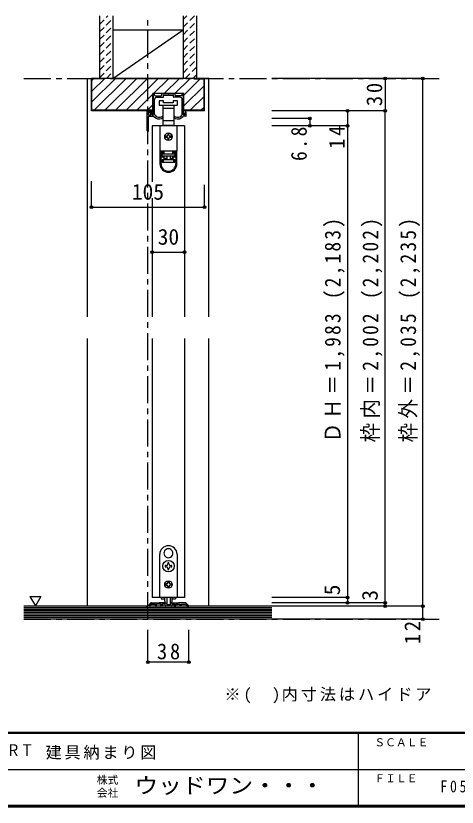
# Model space of a CAD drawing. Units: millimetres at full size, sheet at 1:5; details may follow other scales. Extents: x -973 to 977, y -718 to 696.
# Drawn here: x 157 to 567, y -701 to 32 of the extents above; entities that cross this region are included whole.
import ezdxf
from ezdxf.enums import TextEntityAlignment as Align

# ---------------------------------------------------------------- set-up
doc = ezdxf.new("R2010")
doc.units = ezdxf.units.MM
doc.header["$LTSCALE"] = 5
doc.header["$PDMODE"] = 32
doc.header["$PDSIZE"] = 2.5
doc.linetypes.add('CHAIN1', pattern=[8, 5, -1, 1, -1])
doc.linetypes.add('DASHED1', pattern=[1.8, 1.2, -0.6])
for name, color, linetype in [('0-1_通り芯', 4, 'CHAIN1'), ('0-2_柱', 3, 'Continuous'), ('0-3_仕上げ', 2, 'Continuous'), ('0-4_枠', 3, 'Continuous'), ('0-6_扉', 6, 'Continuous'), ('0-7_金物', 7, 'Continuous'), ('0-A_文字', 3, 'Continuous'), ('0-B_寸法', 7, 'Continuous'), ('0-C_ハッチ', 4, 'DASHED1'), ('F-0_補助線', 7, 'Continuous'), ('F-1_枠', 6, 'Continuous'), ('F-A_文字', 7, 'Continuous')]:
    doc.layers.add(name, color=color, linetype=linetype)
doc.styles.add('HGP明朝B', font='')
doc.styles.add('ＭＳ ゴシック', font='')
doc.styles.get('HGP明朝B').set_extended_font_data('HGP明朝B')
doc.styles.get('ＭＳ ゴシック').set_extended_font_data('MS Gothic')

msp = doc.modelspace()

# ---------------------------------------------------------------- linework, layer by layer
at = {"layer": '0-1_通り芯'}
for p, q in [((279.986, -526.5), (279.986, 32.5)), ((164.986, -25.5), (553.986, -25.5)), ((164.986, -526.5), (553.986, -526.5))]:
    msp.add_line(p, q, dxfattribs=at)
at = {"layer": '0-2_柱'}
for p, q in [((247.486, 19.5), (312.486, 19.5)), ((247.486, -25.5), (312.486, -25.5))]:
    msp.add_line(p, q, dxfattribs=at)
at = {"layer": '0-2_柱', "color": 7}
msp.add_line((247.486, -25.5), (312.486, 19.5), dxfattribs=at)
at = {"layer": '0-3_仕上げ'}
for p, q in [((234.986, 32.5), (234.986, -25.5)), ((247.486, 32.5), (247.486, -25.5)), ((312.486, 32.5), (312.486, -25.5)), ((324.986, 32.5), (324.986, -25.5)), ((394.986, -514.5), (164.986, -514.5)), ((394.986, -526.5), (164.986, -526.5))]:
    msp.add_line(p, q, dxfattribs=at)
at = {"layer": '0-3_仕上げ', "color": 7}
for p, q in [((394.986, -516), (164.986, -516)), ((394.986, -517.5), (164.986, -517.5)), ((394.986, -519), (164.986, -519)), ((394.986, -520.5), (164.986, -520.5)), ((394.986, -522), (164.986, -522)), ((394.986, -523.5), (164.986, -523.5)), ((394.986, -525), (164.986, -525))]:
    msp.add_line(p, q, dxfattribs=at)
at = {"layer": '0-4_枠', "color": 4}
for p, q in [((223.486, -25.5), (227.486, -25.5)), ((223.486, -25.5), (223.486, -246.5)), ((336.486, -25.5), (332.486, -25.5)), ((336.486, -246.5), (336.486, -25.5)), ((223.486, -266.5), (223.486, -514.5)), ((336.486, -514.5), (336.486, -266.5))]:
    msp.add_line(p, q, dxfattribs=at)
at = {"layer": '0-4_枠'}
for p, q in [((227.486, -55.5), (227.486, -25.5)), ((332.486, -25.5), (227.486, -25.5)), ((227.986, -55), (227.986, -26)), ((237.486, -26), (227.986, -26)), ((237.486, -26), (237.486, -25.5)), ((322.486, -26), (322.486, -25.5)), ((322.486, -26), (331.986, -26)), ((331.986, -55), (331.986, -26)), ((332.486, -55.5), (332.486, -25.5)), ((284.586, -55.5), (284.586, -39.5)), ((313.386, -39.5), (284.586, -39.5)), ((313.386, -55.5), (313.386, -39.5)), ((284.586, -55.5), (227.486, -55.5)), ((284.586, -55), (227.986, -55)), ((331.986, -55), (313.386, -55)), ((332.486, -55.5), (313.386, -55.5)), ((282.411, -511.793), (280.045, -514.159)), ((281.986, -513.914), (283.2, -512.7)), ((283.118, -511.5), (289.686, -511.5)), ((283.2, -512.7), (286.986, -512.7)), ((286.986, -514.2), (286.986, -512.7)), ((287.986, -514.2), (287.986, -512.7)), ((295.758, -511.5), (290.286, -511.5)), ((295.386, -512.7), (292.986, -512.7)), ((292.986, -512.7), (292.986, -513.7)), ((295.886, -513.2), (295.886, -514.2)), ((295.911, -511.524), (297.04, -511.888)), ((297.386, -512.364), (297.386, -513.4)), ((300.586, -512.364), (300.586, -513.4)), ((302.061, -511.524), (300.933, -511.888)), ((302.086, -513.2), (302.086, -514.2)), ((302.215, -511.5), (307.686, -511.5)), ((302.586, -512.7), (304.986, -512.7)), ((304.986, -512.7), (304.986, -513.7)), ((305.986, -514.2), (305.986, -512.7)), ((305.986, -512.7), (309.986, -512.7)), ((314.855, -511.5), (308.286, -511.5)), ((309.986, -514.2), (309.986, -512.7)), ((310.986, -512.7), (314.772, -512.7)), ((310.986, -514.2), (310.986, -512.7)), ((315.986, -513.914), (314.772, -512.7)), ((315.562, -511.793), (317.928, -514.159)), ((278.186, -514.5), (279.786, -514.5)), ((281.786, -514.5), (280.186, -514.5)), ((281.986, -514.3), (281.986, -513.914)), ((287.286, -514.5), (287.686, -514.5)), ((293.586, -514.5), (292.286, -514.5)), ((293.586, -513.7), (292.986, -513.7)), ((301.786, -514.5), (296.186, -514.5)), ((297.686, -513.7), (300.286, -513.7)), ((304.386, -513.7), (304.986, -513.7)), ((304.386, -514.5), (305.686, -514.5)), ((310.686, -514.5), (310.286, -514.5)), ((315.986, -514.3), (315.986, -513.914)), ((316.186, -514.5), (317.786, -514.5))]:
    msp.add_line(p, q, dxfattribs=at)
for points in [[(291.986, -514.2), (291.986, -512.7), (287.986, -512.7)], [(289.686, -511.5), (289.986, -511.8), (290.286, -511.5)], [(308.286, -511.5), (307.986, -511.8), (307.686, -511.5)]]:
    msp.add_lwpolyline(points, dxfattribs=at)
for centre, radius, start, end in [((283.118, -512.5), 1, 90, 135), ((295.386, -513.2), 0.5, 0, 90), ((295.758, -512), 0.5, 72.1213, 90), ((296.886, -512.364), 0.5, 0, 72.1213), ((301.086, -512.364), 0.5, 107.8787, 180), ((302.215, -512), 0.5, 90, 107.8787), ((302.586, -513.2), 0.5, 90, 180), ((314.855, -512.5), 1, 45, 90), ((279.786, -514.3), 0.2, 270, 45), ((280.186, -514.3), 0.2, 135, 270), ((281.786, -514.3), 0.2, 270, 0), ((287.286, -514.2), 0.3, 180, 270), ((287.686, -514.2), 0.3, 270, 0), ((292.286, -514.2), 0.3, 180, 270), ((293.586, -514.1), 0.4, 0, 90), ((293.586, -514.1), 0.4, 270, 0), ((296.186, -514.2), 0.3, 180, 270), ((297.686, -513.4), 0.3, 180, 270), ((300.286, -513.4), 0.3, 270, 0), ((301.786, -514.2), 0.3, 270, 0), ((304.386, -514.1), 0.4, 90, 180), ((304.386, -514.1), 0.4, 180, 270), ((305.686, -514.2), 0.3, 270, 0), ((310.286, -514.2), 0.3, 180, 270), ((310.686, -514.2), 0.3, 270, 0), ((316.186, -514.3), 0.2, 180, 270), ((317.786, -514.3), 0.2, 270, 45)]:
    msp.add_arc(centre, radius, start, end, dxfattribs=at)
at = {"layer": '0-6_扉'}
for p, q in [((283.986, -69.5), (283.986, -121.476)), ((313.986, -69.5), (283.986, -69.5)), ((313.986, -69.5), (313.986, -246.5)), ((283.986, -136.405), (283.986, -246.5)), ((283.986, -266.5), (283.986, -506.5)), ((313.986, -266.5), (313.986, -506.5)), ((313.986, -506.5), (283.986, -506.5))]:
    msp.add_line(p, q, dxfattribs=at)
at = {"layer": '0-7_金物'}
for p, q in [((284.986, -58.8), (284.986, -40)), ((285.486, -39.5), (285.686, -39.5)), ((286.186, -41), (286.186, -40)), ((286.686, -41.5), (292.336, -41.5)), ((288.186, -43), (294.036, -43)), ((292.836, -41), (292.836, -40)), ((293.336, -39.5), (304.636, -39.5)), ((294.336, -42.7), (294.336, -41.3)), ((294.636, -41), (298.686, -41)), ((299.286, -41), (303.336, -41)), ((303.636, -42.7), (303.636, -41.3)), ((309.786, -43), (303.936, -43)), ((305.136, -41), (305.136, -40)), ((311.286, -41.5), (305.636, -41.5)), ((311.786, -41), (311.786, -40)), ((312.486, -39.5), (312.286, -39.5)), ((312.986, -58.8), (312.986, -40)), ((286.186, -59.123), (286.186, -45)), ((290.486, -46.2), (290.486, -50.2)), ((294.486, -46.2), (290.486, -46.2)), ((290.486, -50.2), (298.986, -50.2)), ((293.736, -50.2), (293.736, -53.2)), ((294.486, -48.2), (294.486, -46.2)), ((303.486, -48.2), (294.486, -48.2)), ((298.986, -50.2), (307.486, -50.2)), ((303.486, -46.2), (303.486, -48.2)), ((307.486, -46.2), (303.486, -46.2)), ((304.236, -53.2), (304.236, -50.2)), ((307.486, -50.2), (307.486, -46.2)), ((311.786, -59.123), (311.786, -45)), ((279.386, -74.2), (279.386, -56.2)), ((279.886, -55.7), (284.486, -55.7)), ((280.386, -59.2), (280.386, -57.2)), ((280.886, -56.7), (283.486, -56.7)), ((282.486, -60.2), (282.486, -57.3)), ((283.686, -58.8), (283.686, -57.7)), ((283.986, -57.2), (283.986, -58.3)), ((293.736, -53.2), (293.736, -64.8)), ((293.736, -53.2), (298.986, -53.2)), ((298.986, -53.2), (304.236, -53.2)), ((304.236, -64.8), (304.236, -53.2)), ((314.286, -58.8), (314.286, -57.7)), ((315.486, -60), (315.486, -57.3)), ((280.386, -74.2), (280.386, -60.8)), ((280.686, -59.5), (281.486, -59.5)), ((280.686, -60.5), (282.186, -60.5)), ((282.986, -60.5), (285.285, -60.5)), ((284.486, -59.3), (284.186, -59.3)), ((293.486, -61.583), (293.486, -61)), ((293.736, -64.8), (293.736, -69.2)), ((298.986, -64.8), (293.736, -64.8)), ((304.236, -64.8), (298.986, -64.8)), ((304.236, -69.2), (304.236, -64.8)), ((304.486, -61.583), (304.486, -61)), ((314.986, -60.5), (312.687, -60.5)), ((313.486, -59.3), (313.786, -59.3)), ((291.086, -69.5), (291.086, -92.8)), ((306.886, -69.5), (291.086, -69.5)), ((293.736, -69.2), (294.986, -69.2)), ((302.986, -69.5), (302.986, -69.2)), ((302.986, -69.2), (304.236, -69.2)), ((306.886, -69.5), (306.886, -92.8)), ((297.486, -79), (296.486, -79)), ((296.486, -80), (297.486, -80)), ((298.486, -77), (298.486, -78)), ((299.486, -78), (299.486, -77)), ((301.486, -79), (300.486, -79)), ((300.486, -80), (301.486, -80)), ((298.486, -81), (298.486, -82)), ((299.486, -82), (299.486, -81)), ((291.086, -92.8), (291.086, -92.9)), ((306.886, -92.8), (291.086, -92.8)), ((291.086, -92.9), (291.086, -104.6)), ((292.086, -92.9), (291.086, -92.9)), ((292.086, -104.6), (292.086, -92.9)), ((294.786, -92.9), (292.086, -92.9)), ((292.886, -93.9), (294.786, -93.9)), ((292.886, -93.9), (292.886, -98.6)), ((294.786, -94.9), (292.886, -94.9)), ((294.986, -95), (293.086, -95)), ((293.086, -95), (293.086, -95.5)), ((294.086, -92.9), (294.086, -92.8)), ((294.786, -92.9), (294.786, -93.9)), ((294.786, -93.9), (294.786, -94.9)), ((294.986, -95), (294.986, -92.8)), ((302.986, -92.8), (302.986, -95)), ((304.886, -95), (302.986, -95)), ((303.186, -93.9), (303.186, -92.9)), ((305.886, -92.9), (303.186, -92.9)), ((303.186, -93.9), (305.086, -93.9)), ((303.886, -92.8), (303.886, -92.9)), ((304.886, -95.5), (304.886, -95)), ((305.086, -98.6), (305.086, -93.9)), ((306.886, -92.8), (306.886, -92.9)), ((306.886, -104.6), (306.886, -92.9)), ((294.786, -98.6), (292.886, -98.6)), ((293.086, -103.5), (293.086, -100.5)), ((293.086, -100.5), (294.086, -100.5)), ((294.086, -100.5), (294.086, -103.5)), ((294.086, -100.5), (303.886, -100.5)), ((294.786, -98.6), (294.786, -100.5)), ((294.986, -99.5), (294.986, -97.5)), ((294.986, -99.5), (297.486, -99.5)), ((294.986, -100.5), (294.986, -99.5)), ((297.486, -97.5), (297.486, -100.5)), ((300.486, -97.5), (300.486, -100.5)), ((302.986, -97.5), (302.986, -99.5)), ((303.186, -97.6), (305.086, -97.6)), ((303.186, -98.6), (303.186, -97.6)), ((303.186, -100.5), (303.186, -98.6)), ((305.086, -98.6), (303.186, -98.6)), ((303.886, -103.5), (303.886, -100.5)), ((303.886, -100.5), (304.886, -100.5)), ((304.886, -100.5), (304.886, -103.5)), ((294.086, -103.5), (293.086, -103.5)), ((303.886, -103.5), (294.086, -103.5)), ((304.886, -103.5), (303.886, -103.5)), ((298.887, -461.351), (298.986, -461.45)), ((299.085, -461.351), (298.986, -461.45)), ((290.986, -506.5), (290.986, -466.5)), ((295.344, -467.489), (295.479, -467.525)), ((295.443, -467.66), (295.479, -467.525)), ((302.629, -467.489), (302.494, -467.525)), ((302.53, -467.66), (302.494, -467.525)), ((306.986, -466.5), (306.986, -506.5)), ((298.486, -474.35), (298.486, -475.3)), ((299.486, -474.35), (298.486, -474.35)), ((299.486, -475.3), (299.486, -474.35)), ((296.786, -477), (295.836, -477)), ((295.836, -477), (295.836, -478)), ((295.836, -478), (296.786, -478)), ((299.486, -480.65), (299.486, -479.7)), ((302.136, -477), (301.186, -477)), ((301.186, -478), (302.136, -478)), ((302.136, -478), (302.136, -477)), ((297.186, -494), (296.586, -494)), ((296.586, -494), (296.586, -495)), ((296.586, -495), (297.186, -495)), ((298.486, -492.1), (299.486, -492.1)), ((298.486, -492.1), (298.486, -492.7)), ((298.486, -496.3), (298.486, -496.9)), ((299.486, -496.9), (298.486, -496.9)), ((299.486, -492.1), (299.486, -492.7)), ((299.486, -496.3), (299.486, -496.9)), ((300.786, -494), (301.386, -494)), ((306.986, -506.5), (290.986, -506.5)), ((292.386, -506.5), (292.386, -507.7)), ((292.386, -507.7), (295.519, -507.7)), ((295.486, -509.921), (295.486, -506.5)), ((297.486, -506.5), (297.486, -513.121)), ((300.486, -506.5), (300.486, -513.112)), ((302.454, -507.7), (305.586, -507.7)), ((302.486, -509.921), (302.486, -506.5)), ((305.586, -506.5), (305.586, -507.7)), ((300.186, -513.421), (297.786, -513.421))]:
    msp.add_line(p, q, dxfattribs=at)
for points in [[(299.286, -41), (298.986, -40.7), (298.686, -41)], [(302.986, -69.2), (294.986, -69.2), (294.986, -69.5)], [(305.086, -94.9), (303.186, -94.9), (303.186, -93.9)], [(306.886, -92.9), (305.886, -92.9), (305.886, -104.6)], [(292.886, -97.6), (294.786, -97.6), (294.786, -98.6)], [(300.486, -99.5), (302.986, -99.5), (302.986, -100.5)], [(298.486, -479.7), (298.486, -480.65), (299.486, -480.65)], [(301.386, -494), (301.386, -495), (300.786, -495)]]:
    msp.add_lwpolyline(points, dxfattribs=at)
msp.add_lwpolyline([(304.886, -97.5), (293.086, -97.5), (293.086, -95.5), (304.886, -95.5)], close=True, dxfattribs=at)
for centre, radius in [((298.986, -79.5), 3.5), ((298.986, -477.5), 5.35), ((298.986, -494.5), 3.5)]:
    msp.add_circle(centre, radius, dxfattribs=at)
for centre, radius, start, end in [((285.486, -40), 0.5, 90, 180), ((285.686, -40), 0.5, 0, 90), ((286.686, -41), 0.5, 180, 270), ((288.186, -45), 2, 90, 180), ((292.336, -41), 0.5, 270, 0), ((293.336, -40), 0.5, 90, 180), ((294.036, -42.7), 0.3, 270, 0), ((294.636, -41.3), 0.3, 90, 180), ((303.336, -41.3), 0.3, 0, 90), ((303.936, -42.7), 0.3, 180, 270), ((304.636, -40), 0.5, 0, 90), ((305.636, -41), 0.5, 180, 270), ((309.786, -45), 2, 0, 90), ((311.286, -41), 0.5, 270, 0), ((312.286, -40), 0.5, 90, 180), ((312.486, -40), 0.5, 0, 90), ((279.886, -56.2), 0.5, 90, 180), ((280.886, -57.2), 0.5, 90, 180), ((283.086, -57.3), 0.6, 0, 180), ((283.486, -57.2), 0.5, 0, 90), ((283.686, -57.5), 0.2, 270, 90), ((283.986, -58.5), 0.2, 90, 270), ((284.486, -56.2), 0.5, 0, 90), ((314.286, -57.5), 0.2, 90, 270), ((314.886, -57.3), 0.6, 0, 180), ((280.686, -59.2), 0.3, 180, 270), ((280.686, -60.8), 0.3, 90, 180), ((281.986, -59.5), 0.5, 0, 180), ((282.186, -60.2), 0.3, 270, 0), ((282.986, -60), 0.5, 180, 270.00019), ((284.186, -58.8), 0.5, 180, 270), ((284.486, -58.7), 0.5, 180, 0), ((284.486, -58.8), 0.5, 270, 0), ((286.986, -59.448), 2, 211.73927, 220.92587), ((290.386, -56.5), 6.5, 220.92587, 292.44644), ((286.486, -59.123), 0.3, 180, 213.92311), ((290.386, -56.5), 5, 213.92311, 301.89079), ((292.486, -61.583), 1, 292.44644, 0), ((293.186, -61), 0.3, 0, 121.89079), ((304.786, -61), 0.3, 58.10921, 180), ((305.486, -61.583), 1, 180, 247.55356), ((307.586, -56.5), 5, 238.10921, 326.07689), ((307.586, -56.5), 6.5, 247.55356, 319.07413), ((311.486, -59.123), 0.3, 326.07689, 0), ((310.986, -59.448), 2, 319.07413, 328.26073), ((313.486, -58.8), 0.5, 180, 270), ((313.786, -58.8), 0.5, 270, 0), ((314.986, -60), 0.5, 269.99981, 0), ((279.886, -74.2), 0.5, 180, 0), ((296.486, -79.5), 0.5, 90, 180), ((296.486, -79.5), 0.5, 180, 270), ((297.486, -78), 1, 270, 0), ((297.486, -81), 1, 0, 90), ((298.986, -77), 0.5, 90, 180), ((298.986, -77), 0.5, 0, 90), ((300.486, -78), 1, 180, 270), ((300.486, -81), 1, 90, 180), ((301.486, -79.5), 0.5, 0, 90), ((301.486, -79.5), 0.5, 270, 0), ((298.986, -82), 0.5, 180, 270), ((298.986, -82), 0.5, 270, 0), ((298.986, -104.6), 7.9, 180, 0), ((298.986, -104.6), 6.9, 180, 0), ((298.986, -466.5), 8, 0, 180), ((298.986, -465.5), 4.15, 91.3645, 208.6355), ((298.986, -465.5), 4.15, 331.3645, 88.6355), ((298.986, -465.5), 4.15, 211.3645, 328.6355), ((296.786, -475.3), 1.7, 270, 0), ((301.186, -475.3), 1.7, 180, 270), ((296.786, -479.7), 1.7, 0, 90), ((301.186, -479.7), 1.7, 90, 180), ((297.186, -492.7), 1.3, 270, 0), ((297.186, -496.3), 1.3, 0, 90), ((300.786, -492.7), 1.3, 180, 270), ((300.786, -496.3), 1.3, 90, 180), ((297.486, -509.921), 2, 180, 264.78409), ((297.286, -512.112), 0.2, 0, 84.78409), ((297.786, -513.121), 0.3, 180, 270), ((300.186, -513.121), 0.3, 270, 0), ((300.686, -512.112), 0.2, 95.21591, 180), ((300.486, -509.921), 2, 275.21591, 0)]:
    msp.add_arc(centre, radius, start, end, dxfattribs=at)
at = {"layer": '0-A_文字', "color": 7}
msp.add_line((170.551, -505.686), (175.551, -514.347), dxfattribs=at)
msp.add_lwpolyline([(170.551, -505.686), (180.551, -505.686), (175.551, -514.347)], dxfattribs=at)
at = {"layer": '0-B_寸法', "color": 4}
for p, q in [((534.986, -25.5), (394.986, -25.5)), ((499.986, -25.5), (499.986, -55.5)), ((534.986, -514.5), (534.986, -25.5)), ((499.986, -55.5), (394.986, -55.5)), ((464.986, -55.5), (464.986, -69.5)), ((499.986, -511.5), (499.986, -55.5)), ((429.986, -62.7), (394.986, -62.7)), ((429.986, -62.7), (429.986, -69.5)), ((464.986, -69.5), (394.986, -69.5)), ((464.986, -69.5), (464.986, -506.5)), ((227.486, -144.804), (227.486, -120.746)), ((332.486, -144.804), (332.486, -124.246)), ((227.486, -144.804), (332.486, -144.804)), ((283.986, -186.5), (313.986, -186.5)), ((464.986, -506.5), (394.986, -506.5)), ((499.986, -511.5), (394.986, -511.5)), ((464.986, -506.5), (464.986, -511.5)), ((499.986, -514.5), (499.986, -511.5)), ((534.986, -514.5), (394.986, -514.5)), ((534.986, -526.5), (534.986, -514.5)), ((534.986, -526.5), (394.986, -526.5)), ((279.986, -566.5), (279.986, -536.5)), ((317.986, -566.5), (317.986, -536.5)), ((317.986, -566.5), (279.986, -566.5))]:
    msp.add_line(p, q, dxfattribs=at)
at = {"layer": '0-B_寸法'}
for p in [(499.986, -25.5), (534.986, -25.5), (464.986, -55.5), (499.986, -55.5), (429.986, -62.7), (429.986, -69.5), (464.986, -69.5), (227.486, -144.804), (332.486, -144.804), (283.986, -186.5), (313.986, -186.5), (464.986, -506.5), (464.986, -511.5), (499.986, -511.5), (499.986, -514.5), (534.986, -514.5), (534.986, -526.5), (279.986, -566.5), (317.986, -566.5)]:
    msp.add_point(p, dxfattribs=at)
at = {"layer": '0-C_ハッチ'}
for p, q in [((234.986, 24.605), (242.881, 32.5)), ((234.986, 17.534), (247.486, 30.034)), ((312.486, 28.968), (316.019, 32.5)), ((312.486, 21.897), (323.09, 32.5)), ((234.986, 10.463), (247.486, 22.963)), ((312.486, 14.826), (324.986, 27.326)), ((234.986, 3.392), (247.486, 15.892)), ((312.486, 7.754), (324.986, 20.254)), ((234.986, -3.679), (247.486, 8.821)), ((312.486, 0.683), (324.986, 13.183)), ((234.986, -10.751), (247.486, 1.749)), ((312.486, -6.388), (324.986, 6.112)), ((234.986, -17.822), (247.486, -5.322)), ((312.486, -13.459), (324.986, -0.959)), ((234.986, -24.893), (247.486, -12.393)), ((312.486, -20.53), (324.986, -8.03)), ((241.45, -25.5), (247.486, -19.464)), ((314.587, -25.5), (324.986, -15.101)), ((321.658, -25.5), (324.986, -22.172))]:
    msp.add_line(p, q, dxfattribs=at)
at = {"layer": '0-C_ハッチ', "linetype": 'Continuous'}
for p, q in [((227.986, -47.271), (249.757, -25.5)), ((227.986, -37.372), (239.858, -25.5)), ((227.986, -27.472), (229.458, -26)), ((230.157, -55), (259.657, -25.5)), ((269.556, -25.5), (240.056, -55)), ((249.956, -55), (279.456, -25.5)), ((259.855, -55), (289.355, -25.5)), ((285.255, -39.5), (299.255, -25.5)), ((295.154, -39.5), (309.154, -25.5)), ((305.054, -39.5), (319.054, -25.5)), ((313.386, -41.067), (328.453, -26)), ((313.386, -50.967), (331.986, -32.367)), ((269.755, -55), (284.586, -40.169)), ((331.986, -42.266), (319.252, -55)), ((279.654, -55), (284.586, -50.068)), ((329.152, -55), (331.986, -52.166))]:
    msp.add_line(p, q, dxfattribs=at)
at = {"layer": 'F-1_枠'}
for p, q in [((976.653, -631.667), (-973.347, -631.667)), ((976.653, -632.5), (-973.347, -632.5)), ((474.986, -632.5), (474.986, -699.167)), ((1.653, -665.833), (974.986, -665.834)), ((976.653, -699.167), (-973.347, -699.167)), ((976.653, -700), (-973.347, -700)), ((976.653, -700.833), (-973.347, -700.833))]:
    msp.add_line(p, q, dxfattribs=at)

# ---------------------------------------------------------------- texts
at = {"layer": '0-A_文字', "color": 7, "insert": (350.925, -604.63), "char_height": 11, "attachment_point": 7, "style": 'ＭＳ ゴシック'}
msp.add_mtext('\\T1.18;※(\u3000)内寸法はハイドア', dxfattribs=at)
at = {"layer": '0-B_寸法', "style": 'ＭＳ ゴシック'}
for s, p in [('105', (264.986, -142.304)), ('30', (288.986, -184))]:
    msp.add_text(s, height=14.66, dxfattribs=at).set_placement(p, align=Align.BOTTOM_LEFT)
for s, p in [('5', (462.486, -504.5)), ('3', (497.486, -509.5))]:
    msp.add_text(s, height=14.66, rotation=90, dxfattribs=at).set_placement(p, align=Align.BOTTOM_LEFT)
at = {"layer": '0-B_寸法', "char_height": 14.66, "attachment_point": 7, "rotation": 90, "style": 'ＭＳ ゴシック'}
for s, insert in [('\\T1.27;\\W0.95;30', (497.486, -51.125)), ('\\T1.27;\\W0.9;6.8', (427.486, -102)), ('\\T1.27;\\W0.95;14', (462.486, -90.75)), ('\\T1.23;\\W0.9;ＤＨ＝1,983\\~(2,183)', (462.486, -362.75)), ('\\T1.23;\\W0.9;枠内＝2,002\\~(2,202)', (497.486, -362.75)), ('\\T1.23;\\W0.9;枠外＝2,035\\~(2,235)', (532.486, -362.75)), ('\\T1.27;\\W0.95;12', (532.486, -549.75))]:
    msp.add_mtext(s, dxfattribs=dict(at, insert=insert))
at = {"layer": '0-B_寸法', "insert": (288.361, -564), "char_height": 14.66, "attachment_point": 7, "style": 'ＭＳ ゴシック'}
msp.add_mtext('\\T1.27;\\W0.95;38', dxfattribs=at)
at = {"layer": 'F-0_補助線', "style": 'HGP明朝B', "width": 0.85}
msp.add_text('ＳＯＦＴＡＲＴ', height=11, dxfattribs=at).set_placement((84.986, -656.798), align=Align.BOTTOM_LEFT)
at = {"layer": 'F-0_補助線', "insert": (185.035, -656.798), "char_height": 11, "attachment_point": 7, "style": 'ＭＳ ゴシック'}
msp.add_mtext('\\T1.17;建具納まり図', dxfattribs=at)
at = {"layer": 'F-A_文字', "style": 'ＭＳ ゴシック'}
for s, p in [('ＳＣＡＬＥ', (489.986, -646.667)), ('株式', (232.486, -681.5)), ('ＦＩＬＥ', (489.986, -680)), ('会社', (232.486, -693.5))]:
    msp.add_text(s, height=7.331, dxfattribs=at).set_placement(p, align=Align.BOTTOM_LEFT)
at = {"layer": 'F-A_文字', "style": 'ＭＳ ゴシック', "width": 1.1}
msp.add_text('ウッドワン・・・', height=14.66, dxfattribs=at).set_placement((267.486, -692.5), align=Align.BOTTOM_LEFT)
at = {"layer": 'F-A_文字', "insert": (551.236, -690.001), "char_height": 11, "attachment_point": 7, "style": 'ＭＳ ゴシック'}
msp.add_mtext('\\T1.4;\\W0.85;F05(X)-BXXXXe_S01', dxfattribs=at)

doc.saveas('drawing.dxf')
